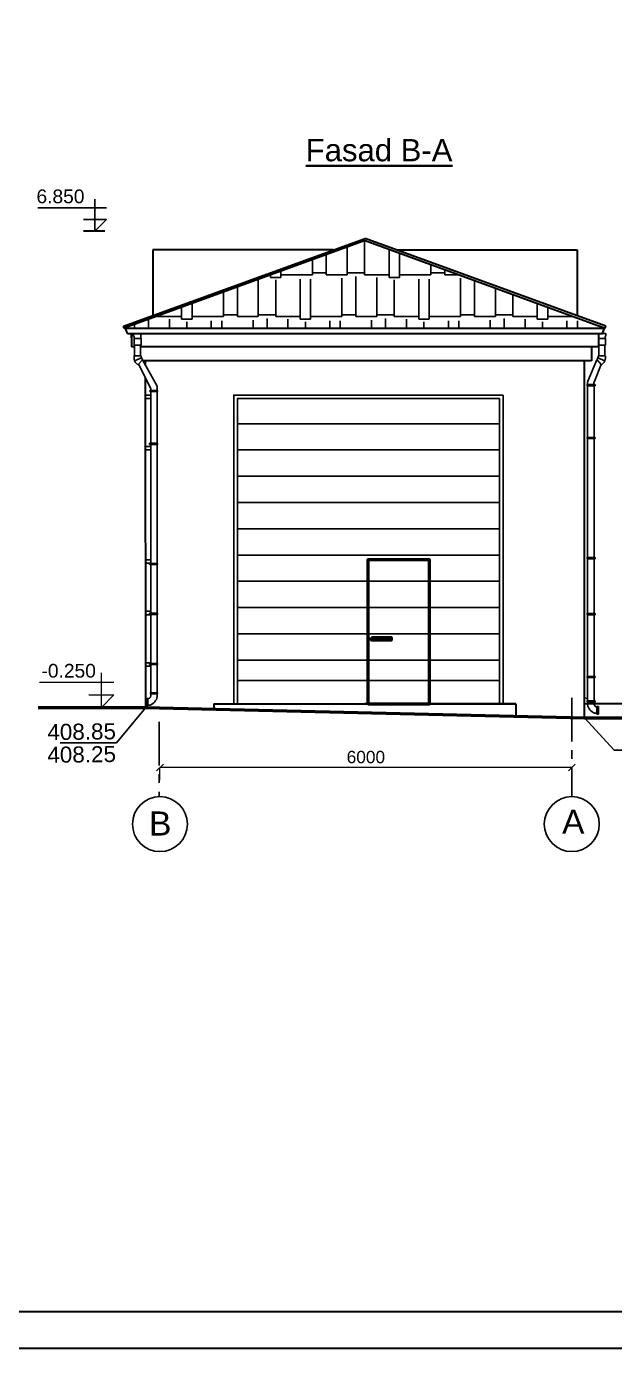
# Model space of a CAD drawing. Header units: millimetres. Extents: x 120281 to 1416367021, y -641565767 to 918373.
# Drawn here: x 1009645 to 1018213, y 798098 to 817354 of the extents above; entities that cross this region are included whole.
import ezdxf

# ---------------------------------------------------------------- set-up
doc = ezdxf.new("R2010")
doc.units = ezdxf.units.MM
doc.linetypes.add('CENTER', pattern=[50.8, 31.75, -6.35, 6.35, -6.35])
for name, color, linetype, lineweight in [('Kunc stamp_n_n yaz_s__Ном._пера__7', 7, 'Continuous', 35), ('Layer2', 7, 'Continuous', 13), ('Xar. ölcülər.-1', 230, 'Continuous', 15), ('аракясмя', 130, 'Continuous', 20), ('оси', 85, 'CENTER', 9), ('размер', 90, 'Continuous', 40), ('размер 1', 6, 'Continuous', 15), ('размер2', 210, 'Continuous', 15)]:
    doc.layers.add(name, color=color, linetype=linetype, lineweight=lineweight)
doc.layers.add('Оболочка - Крыша_Pen_No__92', color=23, linetype='Continuous', lineweight=13, true_color=0xbf8080)
doc.styles.add('ARIAL', font='arial.ttf')
doc.styles.get("Standard").update_dxf_attribs({"font": 'arial.ttf'})
doc.styles.add('style5', font='times.ttf', dxfattribs={"height": 400})
doc.styles.add('Times New  Roman', font='times.ttf')
doc.dimstyles.new('250', dxfattribs={"dimtxt": 370, "dimasz": 100, "dimexe": 1.25, "dimexo": 0.625, "dimgap": 60, "dimtad": 1, "dimtxsty": 'Times New  Roman', "dimblk": 'OBLIQUE', "dimcen": 2.5, "dimadec": 0, "dimazin": 0, "dimtfac": 1, "dimtix": 1, "dimtmove": 0, "dimatfit": 3, "dimldrblk": 'OBLIQUE', "dimfxl": 1, "dimlwd": 0, "dimlwe": 0, "dimarcsym": 0})

# ---------------------------------------------------------------- blocks, each defined once
blk = doc.blocks.new('_Oblique')
at = {"color": 0, "linetype": 'ByBlock', "lineweight": -2}
blk.add_line((-0.5, -0.5), (0.5, 0.5), dxfattribs=at)
blk = doc.blocks.new('*D401')
at = {"layer": 'Defpoints', "color": 0, "lineweight": 53, "transparency": 16777216}
for p in [(1011590, 806560), (1011590, 806373), (1017590, 806373)]:
    blk.add_point(p, dxfattribs=at)
at = {"layer": 'Xar. ölcülər.-1', "color": 0, "lineweight": 0, "transparency": 16777216}
for p, q in [((1011590, 806374), (1011590, 806561)), ((1017590, 806560), (1011590, 806560)), ((1017590, 806374), (1017590, 806561))]:
    blk.add_line(p, q, dxfattribs=at)
at = {"layer": 'Xar. ölcülər.-1', "color": 0, "lineweight": 0, "transparency": 16777216, "xscale": 100, "yscale": 100, "zscale": 100, "rotation": 180}
blk.add_blockref('_Oblique', (1011590, 806560), dxfattribs=at)
at = {"layer": 'Xar. ölcülər.-1', "color": 0, "lineweight": 0, "transparency": 16777216, "xscale": 100, "yscale": 100, "zscale": 100}
blk.add_blockref('_Oblique', (1017590, 806560), dxfattribs=at)
at = {"layer": 'Xar. ölcülər.-1', "color": 0, "lineweight": 20, "transparency": 16777216, "insert": (1014590, 806712), "char_height": 180, "attachment_point": 5, "style": 'ARIAL'}
blk.add_mtext('6000', dxfattribs=at)

msp = doc.modelspace()

# ---------------------------------------------------------------- hatches: boundary and pattern name
at = {"layer": 'размер', "lineweight": 25}
h = msp.add_hatch(dxfattribs=at)
h.set_pattern_fill('AR-RSHKE', color=0, scale=2, style=0)
h.set_pattern_definition([(0, (499739.13, 598548.6), (1295.4, 609.6), [304.8, -254, 355.6, -152.4, 457.2, -203.2]), (0, (500043.93, 598574), (1295.4, 609.6), [254, -965.2, 203.2, -304.8]), (0, (500653.53, 598510.5), (1295.4, 609.6), [152.4, -1574.8]), (90, (499739.13, 598548.6), (-431.8, 609.6), [584.2, -1854.2]), (90, (500043.93, 598548.6), (-431.8, 609.6), [571.5, -1866.9]), (90, (500297.93, 598548.6), (-431.8, 609.6), [533.4, -1905]), (90, (500653.53, 598510.5), (-431.8, 609.6), [584.2, -1854.2]), (90, (500805.93, 598510.5), (-431.8, 609.6), [584.2, -1854.2]), (90, (501263.13, 598548.6), (-431.8, 609.6), [558.8, -1879.6])])
h.paths.add_polyline_path([(1011068.84333, 812958.85389), (1014577.33808, 814235.84154), (1018076.61701, 812958.85389)])

# ---------------------------------------------------------------- linework, layer by layer
at = {"color": 7, "linetype": 'Continuous', "lineweight": 30}
msp.add_line((1010784.76924, 814373.01436), (1010474.60052, 814373.01436), dxfattribs=at)
at = {"lineweight": 50, "elevation": 0}
msp.add_lwpolyline([(1009817.0248, 807436.28415), (1011373.23068, 807436.28415), (1017773.23068, 807286.28415), (1020282.88507, 807286.28415)], dxfattribs=at)
at = {"layer": 'Layer2', "color": 0, "lineweight": 25}
for p, q in [((1011382.30037, 807436.07158, 0), (1010955.49919, 806921.34362, 0)), ((1017777.33796, 807286.28415, 0), (1018205.53422, 806814.35243, 0)), ((1010955.49919, 806921.34362, 0), (1010134.90493, 806920.80594, 0)), ((1018205.53422, 806814.35243, 0), (1019026.12848, 806813.81475, 0))]:
    msp.add_line(p, q, dxfattribs=at)
at = {"layer": 'аракясмя', "color": 0, "lineweight": 25}
for p, q in [((1010642.8627, 814373.01436), (1010642.8627, 814837.07686)), ((1010811.6127, 814710.77803), (1009809.46717, 814710.77803)), ((1010474.1127, 814542.02803), (1010811.6127, 814542.02803)), ((1010642.8627, 814373.01436), (1010811.6127, 814542.02803)), ((1011206.53999, 812847.57606), (1011206.53999, 812882.88542)), ((1011206.53999, 812882.88542), (1011313.6947, 812882.88542)), ((1011207.67982, 812843.32423), (1011212.60513, 812834.79824)), ((1011212.60513, 812819.13542), (1011212.60513, 812834.79824)), ((1011313.6947, 812819.13542), (1011313.6947, 812882.88542)), ((1017977.08624, 812819.16564), (1017977.08624, 812882.91564)), ((1018084.24096, 812882.91564), (1017977.08624, 812882.88542)), ((1018083.10112, 812843.35445), (1018078.17581, 812834.82845)), ((1018078.17581, 812819.16564), (1018078.17581, 812834.82845)), ((1018084.24096, 812847.60627), (1018084.24096, 812882.91564)), ((1011212.60513, 812816.58542), (1011212.60513, 812816.58542)), ((1011220.64992, 812710.153), (1011220.64992, 812556.89237)), ((1011221.10513, 812810.63542), (1011305.1947, 812810.63542)), ((1011305.64992, 812710.153), (1011305.64992, 812556.89237)), ((1017985.13103, 812710.18322), (1017985.13103, 812556.92259)), ((1018069.67581, 812810.66564), (1017985.58624, 812810.66564)), ((1018070.13103, 812710.18322), (1018070.13103, 812556.92259)), ((1018078.17581, 812816.61564), (1018078.17581, 812816.61564)), ((1011212.14992, 812556.89237), (1011212.14992, 812520.19898)), ((1011314.14992, 812556.89237), (1011212.14992, 812556.89237)), ((1011320.4148, 812526.57278), (1011219.80699, 812483.1417)), ((1011241.52407, 812452.15395), (1011268.22785, 812426.98822)), ((1011338.18332, 812501.21917), (1011268.22785, 812426.98822)), ((1011334.02954, 812496.81152), (1011547.70506, 812112.87235, 0.00002)), ((1017956.75141, 812496.84174), (1017823.49599, 812187.06563, 0)), ((1017952.59763, 812501.24938), (1018022.55309, 812427.01844)), ((1017970.36615, 812526.603), (1018070.97396, 812483.17192)), ((1017976.63103, 812556.92259), (1018078.63103, 812556.92259)), ((1018049.25687, 812452.18416), (1018022.55309, 812427.01844)), ((1018078.63103, 812556.92259), (1018078.63103, 812520.22919)), ((1011276.23136, 812435.48089), (1011454.71429, 812079.75504, 0)), ((1018017.48909, 812432.39194), (1017915.65948, 812172.70063, 0)), ((1011457.24705, 812068.67604, 0.00002), (1011457.24739, 812052.70894, 0.00002)), ((1011550.74603, 812052.70894, 0.00002), (1011550.74874, 812100.79276, 0.00002)), ((1017813.04169, 812138.76395, 0.00002), (1017813.04169, 812121.76395, 0.00002)), ((1017928.22325, 812138.76395, 0.00002), (1017813.04169, 812138.76395, 0.00002)), ((1017928.22205, 812121.76395, 0.00002), (1017813.04169, 812121.76395, 0.00002)), ((1017820.18123, 811368.79787, 0), (1017820.15032, 812121.76395, 0.00002)), ((1017820.45502, 812138.76395, 0.00002), (1017820.45297, 812175.16737, 0.00002)), ((1017912.21837, 812154.73105, 0.00002), (1017912.21803, 812138.76395, 0.00002)), ((1017913.63906, 812121.76395, 0.00002), (1017913.58003, 811368.79787, 0)), ((1017928.22325, 812138.76395, 0.00002), (1017928.22205, 812121.76395, 0.00002)), ((1011440.24739, 812052.70894, 0.00002), (1011440.24859, 812035.70894, 0.00002)), ((1011440.24739, 812052.70894, 0.00002), (1011555.42895, 812052.70894, 0.00002)), ((1011440.24859, 812035.70894, 0.00002), (1011555.42895, 812035.70894, 0.00002)), ((1011457.24739, 812037.0432, 0.00002), (1011457.30642, 811284.07712)), ((1011550.70522, 811284.07712), (1011550.73613, 812037.0432, 0.00002)), ((1011555.42895, 812052.70894, 0.00002), (1011555.42895, 812035.70894, 0.00002)), ((1017815.69962, 811368.79787, 0), (1017815.69842, 811351.79787, 0)), ((1017930.88119, 811368.79787, 0), (1017815.69962, 811368.79787, 0)), ((1017930.87998, 811351.79787, 0), (1017815.69962, 811351.79787, 0)), ((1017820.24146, 809618.79787, 0), (1017820.21055, 811351.79787, 0)), ((1017913.69929, 811351.79787, 0), (1017913.64027, 809618.79787, 0)), ((1017930.88119, 811368.79787, 0), (1017930.87998, 811351.79787, 0)), ((1011440.00526, 811284.07712), (1011440.00647, 811267.07712)), ((1011440.00526, 811284.07712), (1011555.18683, 811284.07712)), ((1011440.00647, 811267.07712), (1011555.18683, 811267.07712)), ((1011457.18716, 811267.07712), (1011457.24619, 809534.07712)), ((1011550.64499, 809534.07712), (1011550.6759, 811267.07712)), ((1011555.18683, 811284.07712), (1011555.18803, 811267.07712)), ((1017815.75986, 809618.79787, 0), (1017815.75865, 809601.79787, 0)), ((1017930.94142, 809618.79787, 0), (1017815.75986, 809618.79787, 0)), ((1017930.94022, 809601.79787, 0), (1017815.75986, 809601.79787, 0)), ((1017820.30561, 808802.15018, 0), (1017820.27078, 809601.79787, 0)), ((1017913.75078, 809601.79787, 0), (1017913.69411, 808802.15018, 0)), ((1017930.94142, 809618.79787, 0), (1017930.94022, 809601.79787, 0)), ((1011439.94503, 809534.07712), (1011439.94624, 809517.07712)), ((1011439.94503, 809534.07712), (1011555.1266, 809534.07712)), ((1011439.94624, 809517.07712), (1011555.1266, 809517.07712)), ((1011457.13568, 809517.07712), (1011457.18595, 808807.51432)), ((1011550.58476, 808807.51432), (1011550.61567, 809517.07712)), ((1011555.1266, 809534.07712), (1011555.1278, 809517.07712)), ((1011439.82457, 808807.51432), (1011439.82577, 808790.51432)), ((1011439.82457, 808807.51432), (1011555.00613, 808807.51432)), ((1011439.82577, 808790.51432), (1011555.00613, 808790.51432)), ((1011456.94624, 808790.51432), (1011457.01368, 808077.28889)), ((1011550.43864, 808790.51432), (1011550.49008, 808077.28889)), ((1011555.00613, 808807.51432), (1011555.00613, 808790.51432)), ((1017815.88032, 808802.15018, 0), (1017815.88032, 808785.15018, 0)), ((1017931.06188, 808802.15018, 0), (1017815.88032, 808802.15018, 0)), ((1017931.06188, 808802.15018, 0), (1017931.06068, 808785.15018, 0)), ((1017931.06068, 808785.15018, 0), (1017815.88032, 808785.15018, 0)), ((1017820.44781, 808785.15018, 0), (1017820.38308, 807887.62173, 0)), ((1017913.94021, 808785.15018, 0), (1017913.85535, 807887.62173, 0)), ((1011439.82457, 808077.28889), (1011439.82577, 808060.28889)), ((1011439.82457, 808077.28889), (1011555.00613, 808077.28889)), ((1011439.82577, 808060.28889), (1011555.00613, 808060.28889)), ((1011457.0667, 808060.28889), (1011457.0657, 807648.5374, 0)), ((1011550.4643, 808060.28889), (1011551.01744, 807648.5374, 0)), ((1011555.00613, 808077.28889), (1011555.00734, 808060.28889)), ((1017815.88032, 807887.62173, 0), (1017815.87911, 807870.62173, 0)), ((1017931.06188, 807887.62173, 0), (1017815.88032, 807887.62173, 0)), ((1017931.06068, 807870.62173, 0), (1017815.88032, 807870.62173, 0)), ((1017820.42215, 807870.62173, 0), (1017820.42215, 807529.87875, 0)), ((1017913.81975, 807870.62173, 0), (1017913.81975, 807529.87875, 0)), ((1017931.06188, 807887.62173, 0), (1017931.06068, 807870.62173, 0)), ((1011449.92769, 807648.53803, 0), (1011556.32266, 807648.53737, 0)), ((1011449.92769, 807648.53737, 0), (1011449.9289, 807631.53737, 0)), ((1011449.9289, 807631.53803, 0), (1011555.83921, 807631.53737, 0)), ((1011551.31366, 807631.53737, 0), (1011551.31548, 807592.69588, 0)), ((1011556.32266, 807648.53737, 0), (1011556.32386, 807631.53737, 0)), ((1011377.33796, 807567.23042, 0), (1011377.33796, 807456.84929, 0)), ((1011415.21173, 807567.23042, 0), (1011389.71173, 807567.23042, 0)), ((1011389.71173, 807567.23042, 0), (1011389.71173, 807456.84929, 0)), ((1011415.21173, 807456.84929, 0), (1011389.71173, 807456.84929, 0)), ((1011415.21173, 807567.23042, 0), (1011415.21173, 807456.84929, 0)), ((1011415.43134, 807558.73042, 0), (1011415.21173, 807558.73042, 0)), ((1011447.56253, 807470.92474, 0), (1011415.21173, 807470.92474, 0)), ((1017777.33796, 807574.34195, 0), (1017820.42215, 807566.71736, 0)), ((1017886.17622, 807486.28415), (1017777.33796, 807486.28415)), ((1017813.90905, 807529.87875, 0), (1017813.90785, 807512.87875, 0)), ((1017929.57407, 807529.87875, 0), (1017814.39251, 807529.87875, 0)), ((1017929.57287, 807512.87875, 0), (1017814.39251, 807512.87875, 0)), ((1017818.91805, 807512.87875, 0), (1017818.91623, 807474.03726, 0)), ((1017929.57407, 807529.87875, 0), (1017929.57287, 807512.87875, 0)), ((1017954.80038, 807440.0718, 0), (1017955.01999, 807440.0718, 0)), ((1017955.01999, 807448.5718, 0), (1017980.51999, 807448.5718, 0)), ((1017955.01999, 807448.5718, 0), (1017955.01999, 807338.19067, 0)), ((1017980.51999, 807448.5718, 0), (1017980.51999, 807338.19067, 0)), ((1017922.66918, 807352.26612, 0), (1017955.01999, 807352.26612, 0)), ((1017955.01999, 807338.19067, 0), (1017980.51999, 807338.19067, 0))]:
    msp.add_line(p, q, dxfattribs=at)
at = {"layer": 'аракясмя', "color": 0}
for p, q in [((1010737.37734, 807436.28415, 0), (1010737.37734, 807937.47165, 0)), ((1010737.37734, 807436.28415, 0), (1010737.37734, 807937.47165, 0)), ((1010919.62734, 807801.06892, 0), (1009837.31016, 807801.06892, 0)), ((1010919.62734, 807801.06892, 0), (1009837.31016, 807801.06892, 0)), ((1010555.12734, 807618.81892, 0), (1010919.62734, 807618.81892, 0)), ((1010555.12734, 807618.81892, 0), (1010919.62734, 807618.81892, 0)), ((1010737.37734, 807436.28415, 0), (1010919.62734, 807618.81892, 0)), ((1010737.37734, 807436.28415, 0), (1010919.62734, 807618.81892, 0))]:
    msp.add_line(p, q, dxfattribs=at)
at = {"layer": 'аракясмя', "color": 0, "lineweight": 25}
for points in [[(1011314.14992, 812710.153), (1011212.14992, 812710.153), (1011212.14992, 812810.63542), (1011314.14992, 812810.63542)], [(1017976.63103, 812710.18322), (1018078.63103, 812710.18322), (1018078.63103, 812810.66564), (1017976.63103, 812810.66564)], [(1016590.47398, 811986.10228), (1012664.82784, 811986.10225), (1012664.82783, 807486.28415), (1016590.47397, 807486.28415)], [(1016534.57759, 811936.10228), (1012720.72424, 811936.10228), (1012720.72423, 807486.28415), (1016534.57758, 807486.28415)]]:
    msp.add_lwpolyline(points, close=True, dxfattribs=at)
for points in [[(1016534.57759, 811568.20294), (1012720.72424, 811568.20294)], [(1016534.57759, 811185.59507), (1012720.72424, 811185.59507)], [(1016534.57759, 811185.59507), (1012720.72424, 811185.59507)], [(1016534.57759, 811185.59507), (1012720.72424, 811185.59507)], [(1016534.57759, 810802.98721), (1012720.72424, 810802.98721)], [(1016534.57759, 810802.98721), (1012720.72424, 810802.98721)], [(1016534.57759, 810802.98721), (1012720.72424, 810802.98721)], [(1016534.57759, 810420.37934), (1012720.72424, 810420.37934)], [(1016534.57759, 810420.37934), (1012720.72424, 810420.37934)], [(1016534.57759, 810420.37934), (1012720.72424, 810420.37934)], [(1016534.57759, 810037.77148), (1012720.72424, 810037.77148)], [(1016534.57759, 810037.77148), (1012720.72424, 810037.77148)], [(1016534.57759, 810037.77148), (1012720.72424, 810037.77148)], [(1016534.57759, 810037.77148), (1012720.72424, 810037.77148)], [(1016534.57759, 809655.16361), (1012720.72424, 809655.16362)], [(1016534.57759, 809655.16361), (1012720.72424, 809655.16362)], [(1016534.57758, 809272.55575), (1012720.72424, 809272.55575)], [(1016534.57758, 809272.55575), (1012720.72424, 809272.55575)], [(1016534.57758, 808889.94789), (1012720.72423, 808889.94789)], [(1016534.57758, 808889.94789), (1012720.72424, 808889.94789)], [(1016534.57758, 808507.34002), (1012720.72423, 808507.34002)], [(1016534.57758, 808507.34002), (1012720.72423, 808507.34002)], [(1016534.57758, 808124.73216), (1012720.72423, 808124.73216)], [(1016534.57758, 808124.73216), (1012720.72424, 808124.73216)]]:
    msp.add_lwpolyline(points, dxfattribs=at)
at = {"layer": 'аракясмя', "color": 0, "lineweight": 25, "elevation": 0}
msp.add_lwpolyline([(1016534.57758, 807830.364), (1012720.72424, 807830.364)], dxfattribs=at)
at = {"layer": 'аракясмя', "color": 0, "lineweight": 25}
for centre in [(1011589.83796, 805736.24313, 0), (1017589.83796, 805736.24313, 0)]:
    msp.add_circle(centre, 400, dxfattribs=at)
for centre, radius, start, end in [((1011215.03999, 812847.57606), 8.5, 180, 210.01422378), ((1018075.74096, 812847.60627), 8.5, 329.98577622, 0), ((1011221.10513, 812819.13542), 8.5, 180, 270), ((1011305.1947, 812819.13542), 8.5, 270, 0), ((1017985.58624, 812819.16564), 8.5, 180, 270), ((1018069.67581, 812819.16564), 8.5, 270, 0), ((1011305.64992, 812520.19898), 93.5, 180, 226.698461075), ((1011390.64992, 812556.89237), 76.5, 180, 226.698461075), ((1017900.13103, 812556.92259), 76.5, 313.301538925, 0), ((1017985.13103, 812520.22919), 93.5, 313.301538925, 0), ((1011392.44661, 807621.54132, 0), 66.88429, 290.099356068, 8.595217806), ((1011388.37815, 807626.43775, 0), 166.39438, 290.835580097, 348.300278406), ((1017981.85357, 807507.77913, 0), 166.39438, 191.699721594, 249.164419903), ((1017977.7851, 807502.8827, 0), 66.88429, 171.404782194, 249.900643932)]:
    msp.add_arc(centre, radius, start, end, dxfattribs=at)
at = {"layer": 'аракясмя', "color": 0, "lineweight": 25, "extrusion": (-6.11849e-08, -2.44532e-08, 1)}
msp.add_arc((1011431.74705, 812068.6755, -0.08174), 25.5, 0.001208943, 27.536808904, dxfattribs=at)
at = {"layer": 'аракясмя', "color": 0, "lineweight": 25, "extrusion": (-3.65675e-08, 2.06216e-12, 1)}
msp.add_arc((1011525.24874, 812100.7908, -0.03697), 25.5, 359.996768914, 29.914588798, dxfattribs=at)
at = {"layer": 'аракясмя', "color": 0, "lineweight": 25, "extrusion": (3.65675e-08, 2.06216e-12, 1)}
msp.add_arc((1017845.95231, 812174.98408, 0.03722), 25.5, 151.719665235, 180.003231086, dxfattribs=at)
at = {"layer": 'аракясмя', "color": 0, "lineweight": 25, "extrusion": (6.11849e-08, -2.44532e-08, 1)}
msp.add_arc((1018000.35935, 812147.16664, 0.04242), 88.46499, 163.223812544, 175.094796253, dxfattribs=at)
at = {"layer": 'Оболочка - Крыша_Pen_No__92', "color": 0, "lineweight": 30}
for p, q in [((1011058.58264, 812987.04463), (1014577.33808, 814267.79121)), ((1014577.33808, 814235.84154), (1011068.84333, 812958.85389)), ((1018086.87772, 812987.04469), (1014577.33808, 814267.79121)), ((1014577.33808, 814235.84154), (1018076.61701, 812958.85389)), ((1014115.07092, 814099.53653), (1011484.94079, 814099.53653)), ((1011484.94079, 814099.53653), (1011484.94079, 813142.22926)), ((1015039.60523, 814099.53653), (1017669.73536, 814099.53653)), ((1017669.73536, 814099.53653), (1017669.73536, 813142.22926)), ((1011068.84333, 812958.85389), (1011058.58264, 812987.04463)), ((1011068.8439, 812958.85389), (1018076.61701, 812958.85389)), ((1011117.17634, 812882.88542), (1011089.73026, 812959.02601)), ((1011117.17634, 812882.88542), (1018037.49981, 812882.88542)), ((1011177.58991, 812819.16564), (1011177.58991, 812882.91564)), ((1011177.58991, 812882.91294), (1011177.58992, 812686.00975)), ((1017977.08578, 812882.88542), (1017977.08578, 812686.00975)), ((1018037.49981, 812882.88542), (1018064.88395, 812958.85416)), ((1018076.61701, 812958.85389), (1018086.87772, 812987.04469)), ((1011220.64992, 812686.00954), (1011177.58992, 812686.00954)), ((1017977.08578, 812686.00975), (1011305.64992, 812686.00955)), ((1017877.08578, 812686.00975), (1017877.08577, 812486.00975)), ((1017877.08577, 812486.00975), (1011340.78377, 812486.00955)), ((1011377.33796, 812418.99353), (1011377.33796, 812486.00955)), ((1017777.33796, 807286.28415, 0), (1017777.33796, 812486.00975)), ((1011382.30037, 807436.07158, 0), (1011377.33796, 812233.97012)), ((1012373.23068, 807486.28415, 0), (1016773.23068, 807486.28415, 0)), ((1012373.23068, 807486.28415, 0), (1012373.23068, 807412.84665, 0)), ((1016773.23068, 807486.28415, 0), (1014573.23068, 807486.28415, 0)), ((1016773.23068, 807486.28415, 0), (1016772.97406, 807309.72766, 0)), ((1018777.38336, 807486.28415), (1017886.17622, 807486.28415))]:
    msp.add_line(p, q, dxfattribs=at)
at = {"layer": 'оси', "color": 0, "lineweight": 25, "ltscale": 20}
for p, q in [((1017589.83796, 807574.34195, 0), (1017589.83796, 806136.24313, 0)), ((1011577.33796, 807224.34195, 0), (1011577.33796, 806136.24313, 0))]:
    msp.add_line(p, q, dxfattribs=at)
at = {"layer": 'размер', "color": 0, "lineweight": 25}
for p, q in [((1011068.84333, 812958.85389), (1011058.58264, 812987.04463)), ((1011377.33796, 811986.10211), (1011457.25138, 811986.10211)), ((1011377.33796, 811936.10211), (1011457.2553, 811936.10211)), ((1011377.33796, 811236.10211), (1011457.18935, 811236.10211)), ((1011377.33796, 811186.10211), (1011457.1929, 811186.10211)), ((1011377.33796, 809586.10211), (1011457.2425, 809586.10211)), ((1011377.33796, 809536.10211), (1011457.24604, 809536.10211)), ((1011377.33796, 808836.10211), (1011457.18393, 808836.10211)), ((1011377.33796, 808786.10211), (1011456.94665, 808786.10211)), ((1011377.33796, 808086.10211), (1011457.01284, 808086.10211)), ((1011377.33796, 808036.10211), (1011457.06999, 808036.10211))]:
    msp.add_line(p, q, dxfattribs=at)
at = {"layer": 'размер', "color": 4, "lineweight": 50, "elevation": 0}
for points in [[(1014617.77827, 807486.28415), (1015517.77827, 807486.28415), (1015517.77827, 809586.28415), (1014617.77827, 809586.28415)], [(1014672.12534, 808454.87283), (1014957.37915, 808454.87283), (1014957.37914, 808416.26927), (1014672.12532, 808416.26927)]]:
    msp.add_lwpolyline(points, close=True, dxfattribs=at)
at = {"layer": 'размер 1', "color": 0, "lineweight": 30}
for points in [[(993923.03347, 829781.47205), (1038728.3881, 829781.47205), (1038728.3881, 798097.68555), (993923.03347, 798097.68555)], [(996056.62178, 829248.07497), (1038194.99102, 829248.07497), (1038194.99102, 798631.08263), (996056.62178, 798631.08263)]]:
    msp.add_lwpolyline(points, close=True, dxfattribs=at)

# ---------------------------------------------------------------- texts
at = {"layer": 'Kunc stamp_n_n yaz_s__Ном._пера__7', "color": 0, "linetype": 'Continuous', "insert": (1014782.51949, 815550.44098), "char_height": 261.2736, "width": 19498.1051972, "attachment_point": 5, "line_spacing_factor": 1.049432, "style": 'Times New  Roman'}
msp.add_mtext('{\\fArial (Azeri Cyr)|b0|i0|c204|p34;\\H1.2401x;\\LFasad B-A\\H0.80639x;\\l   }', dxfattribs=at)
at = {"layer": 'Layer2', "color": 0, "lineweight": 25, "char_height": 233.963714, "attachment_point": 3, "rotation": 0.746901355, "style": 'style5'}
for s, insert in [('{\\fArial|b0|i0|c0|p34;408.85}', (1010947.58269, 807206.47467, 0)), ('{\\fArial|b0|i0|c0|p34;408.25}', (1010947.58269, 806875.1884, 0))]:
    msp.add_mtext_dynamic_manual_height_columns(s, width=801.2630838, gutter_width=1169.81857, heights=[0], dxfattribs=dict(at, insert=insert))
at = {"layer": 'аракясмя', "color": 0, "lineweight": 25}
for s, p in [('B', (1011430.73796, 805570.02659, 0)), ('A', (1017448.37065, 805596.08034, 0))]:
    msp.add_text(s, height=350, dxfattribs=at).set_placement(p)
at = {"layer": 'размер2', "color": 0, "lineweight": 25}
for s, p in [('6.850', (1009791.11448, 814779.6221)), ('-0.250', (1009864.34355, 807869.91299, 0))]:
    msp.add_text(s, height=200, dxfattribs=at).set_placement(p)

# ---------------------------------------------------------------- dimensions: what is measured, and where the dimension line sits
at = {"layer": 'Xar. ölcülər.-1', "color": 0, "lineweight": 20}
dim = msp.add_linear_dim(base=(1011589.83796, 806560.02493, 0), p1=(1017589.83796, 806373.47465, 0), p2=(1011589.83796, 806373.47465, 0), angle=180, dimstyle='250', override={"dimtxt": 180, "dimexe": 1, "dimtxsty": 'ARIAL'}, dxfattribs=at)
dim.commit()
dim.dimension.update_dxf_attribs({"geometry": '*D401', "text_midpoint": (1014589.83796, 806711.92807, 0)})

doc.saveas('drawing.dxf')
